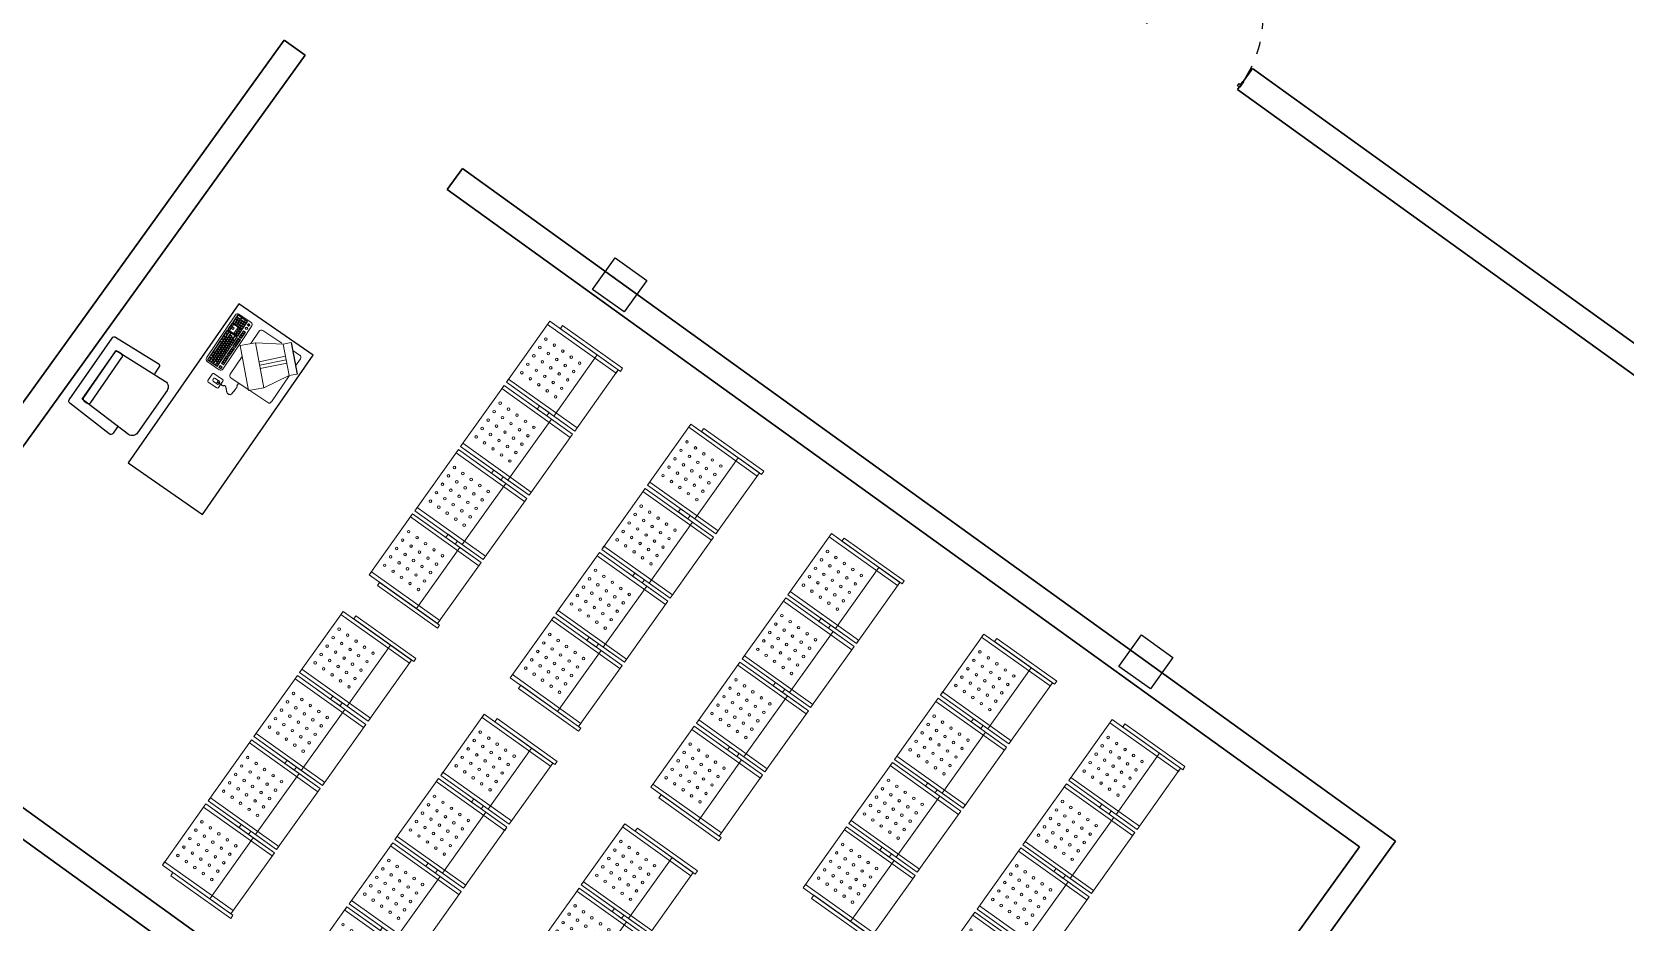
# Model space of a CAD drawing. Header units: metres. Extents: x 141303 to 146299, y 125960 to 127091.
# Drawn here: x 146005.54 to 146017.86, y 126159.37 to 126166.26 of the extents above; entities that cross this region are included whole.
import ezdxf

# ---------------------------------------------------------------- set-up
doc = ezdxf.new("R2010")
doc.units = ezdxf.units.M
doc.header["$MEASUREMENT"] = 0
doc.linetypes.add('C08_MUROS SERVICIOS$0$HIDDE100', pattern=[0.16, 0.1, -0.06])
doc.layers.add('door', color=12, linetype='Continuous')
doc.layers.add('FURNITURE', color=6, linetype='Continuous')
doc.layers.add('new column', color=4, linetype='Continuous', lineweight=25)
doc.layers.add('NVMI_WALL', color=7, linetype='Continuous', lineweight=30)
doc.layers.get('0').off()

# ---------------------------------------------------------------- blocks, each defined once
blk = doc.blocks.new('C08_MUROS SERVICIOS$0$DOOR 1.20')
at = {"linetype": 'C08_MUROS SERVICIOS$0$HIDDE100'}
blk.add_lwpolyline([(187.586, 86.339, -0.424767), (188.786, 87.579)], format="xyb", dxfattribs=at)
at = {"linetype": 'ByBlock'}
blk.add_lwpolyline([(188.826, 86.379), (188.826, 87.579), (188.786, 87.579), (188.786, 86.379), (188.826, 86.379)], dxfattribs=at)
for points in [[(188.826, 87.559), (188.786, 87.559), (188.786, 87.579), (188.826, 87.579)], [(188.821, 87.41), (188.791, 87.41), (188.791, 87.419), (188.821, 87.419)], [(188.796, 87.419), (188.816, 87.419), (188.816, 87.41), (188.796, 87.41)], [(188.791, 86.999), (188.821, 86.999), (188.821, 86.919), (188.791, 86.919)], [(188.821, 86.469), (188.791, 86.469), (188.791, 86.479), (188.821, 86.479)], [(188.796, 86.479), (188.816, 86.479), (188.816, 86.469), (188.796, 86.469)], [(188.826, 86.379), (188.786, 86.379), (188.786, 86.399), (188.826, 86.399)]]:
    blk.add_lwpolyline(points, close=True)
blk.add_lwpolyline([(188.821, 86.399), (188.821, 87.559), (188.791, 87.559), (188.791, 86.399)], close=True, dxfattribs=at)
for points in [[(187.576, 86.379), (187.576, 86.309), (187.606, 86.309), (187.606, 86.339), (187.586, 86.339), (187.586, 86.379), (187.576, 86.379)], [(188.836, 86.379), (188.836, 86.309), (188.806, 86.309), (188.806, 86.339), (188.826, 86.339), (188.826, 86.379), (188.836, 86.379)]]:
    blk.add_lwpolyline(points)
blk = doc.blocks.new('C05 _MOB-EQUIP URGENCIAS Y TOCOCIRUGÍA$0$006_URGENCIAS & TOCOCIRUGÍA$0$sala espera urgencias')
at = {"lineweight": 0}
for p, q in [((261.572, -7.31), (260.992, -7.31)), ((262.182, -7.31), (261.602, -7.31)), ((262.792, -7.31), (262.212, -7.31)), ((263.402, -7.31), (262.822, -7.31))]:
    blk.add_line(p, q, dxfattribs=at)
for points in [[(260.992, -6.86), (261.572, -6.86), (261.572, -7.31), (260.992, -7.31)], [(261.022, -6.86), (260.992, -6.86), (260.992, -7.51), (261.022, -7.51)], [(261.542, -6.86), (261.572, -6.86), (261.572, -7.51), (261.542, -7.51)], [(261.602, -6.86), (262.182, -6.86), (262.182, -7.31), (261.602, -7.31)], [(261.632, -6.86), (261.602, -6.86), (261.602, -7.51), (261.632, -7.51)], [(262.152, -6.86), (262.182, -6.86), (262.182, -7.51), (262.152, -7.51)], [(262.212, -6.86), (262.792, -6.86), (262.792, -7.31), (262.212, -7.31)], [(262.242, -6.86), (262.212, -6.86), (262.212, -7.51), (262.242, -7.51)], [(262.762, -6.86), (262.792, -6.86), (262.792, -7.51), (262.762, -7.51)], [(262.822, -6.86), (263.402, -6.86), (263.402, -7.31), (262.822, -7.31)], [(262.852, -6.86), (262.822, -6.86), (262.822, -7.51), (262.852, -7.51)], [(263.372, -6.86), (263.402, -6.86), (263.402, -7.51), (263.372, -7.51)], [(260.992, -6.96), (260.962, -6.96), (260.962, -7.53), (260.992, -7.53)], [(263.402, -6.96), (263.432, -6.96), (263.432, -7.53), (263.402, -7.53)], [(261.572, -7.175), (261.602, -7.175), (261.602, -7.265), (261.572, -7.265)], [(262.182, -7.175), (262.212, -7.175), (262.212, -7.265), (262.182, -7.265)], [(262.792, -7.175), (262.822, -7.175), (262.822, -7.265), (262.792, -7.265)], [(260.992, -7.31), (261.572, -7.31), (261.572, -7.51), (260.992, -7.51)], [(261.602, -7.31), (262.182, -7.31), (262.182, -7.51), (261.602, -7.51)], [(262.212, -7.31), (262.792, -7.31), (262.792, -7.51), (262.212, -7.51)], [(262.822, -7.31), (263.402, -7.31), (263.402, -7.51), (262.822, -7.51)]]:
    blk.add_lwpolyline(points, close=True, dxfattribs=at)
for centre in [(261.122, -6.915), (261.122, -6.995), (261.202, -6.915), (261.202, -6.995), (261.282, -6.915), (261.282, -6.995), (261.362, -6.915), (261.362, -6.995), (261.442, -6.915), (261.442, -6.995), (261.732, -6.915), (261.732, -6.995), (261.812, -6.915), (261.812, -6.995), (261.892, -6.915), (261.892, -6.995), (261.972, -6.915), (261.972, -6.995), (262.052, -6.915), (262.052, -6.995), (262.342, -6.915), (262.342, -6.995), (262.422, -6.915), (262.422, -6.995), (262.502, -6.915), (262.502, -6.995), (262.582, -6.915), (262.582, -6.995), (262.662, -6.915), (262.662, -6.995), (262.952, -6.915), (262.952, -6.995), (263.032, -6.915), (263.032, -6.995), (263.112, -6.915), (263.112, -6.995), (263.192, -6.915), (263.192, -6.995), (263.272, -6.915), (263.272, -6.995), (261.122, -7.075), (261.122, -7.156), (261.202, -7.075), (261.202, -7.156), (261.282, -7.075), (261.282, -7.156), (261.362, -7.075), (261.362, -7.156), (261.442, -7.075), (261.442, -7.156), (261.732, -7.075), (261.732, -7.156), (261.812, -7.075), (261.812, -7.156), (261.892, -7.075), (261.892, -7.156), (261.972, -7.075), (261.972, -7.156), (262.052, -7.075), (262.052, -7.156), (262.342, -7.075), (262.342, -7.156), (262.422, -7.075), (262.422, -7.156), (262.502, -7.075), (262.502, -7.156), (262.582, -7.075), (262.582, -7.156), (262.662, -7.075), (262.662, -7.156), (262.952, -7.075), (262.952, -7.156), (263.032, -7.075), (263.032, -7.156), (263.112, -7.075), (263.112, -7.156), (263.192, -7.075), (263.192, -7.156), (263.272, -7.075), (263.272, -7.156), (261.122, -7.236), (261.202, -7.236), (261.282, -7.236), (261.362, -7.236), (261.442, -7.236), (261.732, -7.236), (261.812, -7.236), (261.892, -7.236), (261.972, -7.236), (262.052, -7.236), (262.342, -7.236), (262.422, -7.236), (262.502, -7.236), (262.582, -7.236), (262.662, -7.236), (262.952, -7.236), (263.032, -7.236), (263.112, -7.236), (263.192, -7.236), (263.272, -7.236)]:
    blk.add_circle(centre, 0.01, dxfattribs=at)
blk = doc.blocks.new('Escrit-Médico')
blk.add_lwpolyline([(203.56, 159.232), (202.06, 159.232), (202.06, 159.932), (203.56, 159.932)], close=True)
for points in [[(202.263, 158.659), (202.723, 158.659), (202.743, 159.109, 0.414214), (202.693, 159.159), (202.293, 159.159, 0.414214), (202.243, 159.109)], [(202.28, 158.728), (202.703, 158.728, -0.414214), (202.723, 158.708), (202.723, 158.679, -0.414214), (202.703, 158.659), (202.28, 158.659, -0.414214), (202.26, 158.679), (202.26, 158.708, -0.414214)]]:
    blk.add_lwpolyline(points, format="xyb", close=True)
blk.add_lwpolyline([(202.243, 159.005), (202.182, 159.005, 0.429831), (202.162, 158.984), (202.182, 158.598, 0.398767), (202.202, 158.579), (202.784, 158.579, 0.398767), (202.804, 158.598), (202.825, 158.984, 0.429831), (202.805, 159.005), (202.743, 159.005)], format="xyb")
blk = doc.blocks.new('iiijmjk')
at = {"layer": 'FURNITURE', "linetype": 'ByBlock'}
blk.add_line((110.967, -216.678), (111.144, -216.504), dxfattribs=at)
at = {"layer": 'FURNITURE', "lineweight": 5}
for p, q in [((111.189, -216.549), (111.012, -216.723)), ((111.032, -216.549), (111.098, -216.549)), ((111.189, -216.549), (111.144, -216.504)), ((111.376, -216.658), (111.189, -216.549)), ((111.19, -216.549), (111.435, -216.549)), ((111.012, -216.723), (110.967, -216.678)), ((111.013, -216.569), (111.013, -216.633)), ((111.23, -216.802), (111.081, -216.656)), ((111.249, -216.783), (111.1, -216.636)), ((111.269, -216.764), (111.12, -216.617)), ((111.376, -216.658), (111.123, -216.907)), ((111.376, -216.658), (111.461, -216.745)), ((111.455, -216.913), (111.455, -216.569)), ((111.123, -216.907), (111.012, -216.723)), ((111.013, -216.735), (111.013, -216.913)), ((111.207, -216.994), (111.461, -216.745)), ((111.455, -216.913), (111.455, -216.751)), ((111.123, -216.907), (111.207, -216.994)), ((111.011, -217.136), (111.011, -217.022)), ((111.03, -217.026), (111.03, -217.026)), ((111.03, -217.028), (111.03, -217.028)), ((111.031, -217.002), (111.165, -217.002)), ((111.032, -216.933), (111.148, -216.933)), ((111.032, -216.933), (111.148, -216.933)), ((111.037, -217.018), (111.037, -217.019)), ((111.037, -217.036), (111.037, -217.035)), ((111.039, -217.018), (111.039, -217.019)), ((111.039, -217.036), (111.039, -217.035)), ((111.047, -217.026), (111.047, -217.026)), ((111.047, -217.028), (111.047, -217.028)), ((111.165, -217.002), (111.433, -217.002)), ((111.165, -217.05), (111.165, -217.141)), ((111.165, -217.05), (111.441, -217.05)), ((111.169, -217.036), (111.169, -217.017)), ((111.169, -217.017), (111.243, -217.017)), ((111.169, -217.017), (111.169, -217.036)), ((111.243, -217.036), (111.169, -217.036)), ((111.172, -217.019), (111.186, -217.019)), ((111.172, -217.033), (111.172, -217.019)), ((111.186, -217.033), (111.172, -217.033)), ((111.186, -217.019), (111.186, -217.033)), ((111.189, -217.033), (111.189, -217.019)), ((111.189, -217.019), (111.204, -217.019)), ((111.204, -217.033), (111.189, -217.033)), ((111.204, -217.019), (111.204, -217.033)), ((111.208, -217.033), (111.208, -217.019)), ((111.208, -217.019), (111.222, -217.019)), ((111.222, -217.033), (111.208, -217.033)), ((111.222, -217.019), (111.222, -217.033)), ((111.226, -217.019), (111.241, -217.019)), ((111.226, -217.033), (111.226, -217.019)), ((111.241, -217.033), (111.226, -217.033)), ((111.241, -217.019), (111.241, -217.033)), ((111.243, -217.017), (111.243, -217.036)), ((111.269, -216.933), (111.435, -216.933)), ((111.441, -217.017), (111.441, -217.036)), ((111.441, -217.05), (111.441, -217.141)), ((111.453, -217.022), (111.453, -217.136)), ((111.501, -216.959), (111.501, -217.04)), ((111.57, -216.95), (111.511, -216.95)), ((111.511, -217.049), (111.57, -217.049)), ((111.526, -216.971), (111.526, -216.981)), ((111.554, -216.981), (111.526, -216.981)), ((111.549, -216.966), (111.531, -216.966)), ((111.536, -217.021), (111.539, -217.021)), ((111.538, -216.944), (111.538, -216.951)), ((111.538, -216.951), (111.54, -216.951)), ((111.54, -216.951), (111.54, -216.967)), ((111.54, -216.981), (111.54, -216.966)), ((111.554, -217.006), (111.554, -216.971)), ((111.58, -217.04), (111.58, -216.959)), ((111.433, -217.156), (111.031, -217.156)), ((111.441, -217.141), (111.165, -217.141))]:
    blk.add_line(p, q, dxfattribs=at)
for points in [[(111.455, -216.832), (111.456, -216.832), (111.456, -216.834), (111.459, -216.834), (111.459, -216.838), (111.462, -216.838), (111.462, -216.84), (111.463, -216.84), (111.463, -216.841), (111.463, -216.84), (111.48, -216.84), (111.48, -216.838), (111.482, -216.838), (111.482, -216.837), (111.483, -216.837), (111.483, -216.836), (111.485, -216.836), (111.485, -216.835), (111.511, -216.835), (111.511, -216.836), (111.529, -216.836), (111.529, -216.837), (111.539, -216.837), (111.539, -216.838), (111.555, -216.838), (111.555, -216.841), (111.555, -216.84), (111.562, -216.84), (111.562, -216.841), (111.564, -216.841), (111.564, -216.842), (111.566, -216.842), (111.566, -216.847), (111.567, -216.847), (111.567, -216.849), (111.568, -216.849), (111.568, -216.851), (111.569, -216.851), (111.569, -216.855), (111.57, -216.855), (111.57, -216.862), (111.571, -216.862), (111.571, -216.864), (111.57, -216.864), (111.57, -216.868), (111.569, -216.868), (111.569, -216.871), (111.568, -216.871), (111.568, -216.873), (111.567, -216.873), (111.567, -216.875), (111.563, -216.875), (111.563, -216.879), (111.562, -216.879), (111.562, -216.881), (111.561, -216.881), (111.561, -216.883), (111.559, -216.883), (111.559, -216.884), (111.557, -216.884), (111.557, -216.885), (111.555, -216.885), (111.555, -216.888), (111.554, -216.888), (111.554, -216.889), (111.55, -216.889), (111.55, -216.892), (111.548, -216.892), (111.548, -216.893), (111.546, -216.893), (111.546, -216.897), (111.544, -216.897), (111.544, -216.898), (111.542, -216.898), (111.542, -216.899), (111.541, -216.899), (111.541, -216.903), (111.538, -216.903), (111.538, -216.904), (111.537, -216.904), (111.537, -216.905), (111.536, -216.905), (111.536, -216.906), (111.535, -216.906), (111.535, -216.907), (111.534, -216.907), (111.534, -216.909), (111.533, -216.909), (111.533, -216.911), (111.532, -216.911), (111.532, -216.913), (111.531, -216.913), (111.531, -216.914), (111.53, -216.914), (111.53, -216.919), (111.531, -216.919), (111.531, -216.92), (111.532, -216.92), (111.532, -216.921), (111.534, -216.921), (111.534, -216.923), (111.535, -216.923), (111.535, -216.924), (111.536, -216.924), (111.536, -216.925), (111.537, -216.925), (111.537, -216.926), (111.538, -216.926), (111.538, -216.93), (111.539, -216.93), (111.539, -216.932), (111.541, -216.932), (111.541, -216.941), (111.539, -216.941), (111.539, -216.945), (111.538, -216.945), (111.538, -216.947), (111.537, -216.947)], [(111.022, -217.053), (111.037, -217.053), (111.037, -217.067), (111.022, -217.067), (111.022, -217.053), (111.022, -217.067)], [(111.041, -217.053), (111.055, -217.053), (111.055, -217.067), (111.041, -217.067), (111.041, -217.053), (111.041, -217.067)], [(111.059, -217.053), (111.074, -217.053), (111.074, -217.067), (111.059, -217.067), (111.059, -217.053), (111.059, -217.067)], [(111.078, -217.053), (111.092, -217.053), (111.092, -217.067), (111.078, -217.067), (111.078, -217.053), (111.078, -217.067)], [(111.103, -217.019), (111.117, -217.019), (111.117, -217.033), (111.103, -217.033), (111.103, -217.019), (111.103, -217.033)], [(111.103, -217.053), (111.117, -217.053), (111.117, -217.067), (111.103, -217.067), (111.103, -217.053), (111.103, -217.067)], [(111.121, -217.019), (111.135, -217.019), (111.135, -217.033), (111.121, -217.033), (111.121, -217.019), (111.121, -217.033)], [(111.121, -217.053), (111.135, -217.053), (111.135, -217.067), (111.121, -217.067), (111.121, -217.053), (111.121, -217.067)], [(111.139, -217.019), (111.154, -217.019), (111.154, -217.033), (111.139, -217.033), (111.139, -217.019), (111.139, -217.033)], [(111.139, -217.053), (111.154, -217.053), (111.154, -217.067), (111.139, -217.067), (111.139, -217.053), (111.139, -217.067)], [(111.167, -217.052), (111.2, -217.052), (111.2, -217.066), (111.167, -217.066), (111.167, -217.052), (111.167, -217.066)], [(111.178, -217.033), (111.172, -217.033), (111.172, -217.027)], [(111.186, -217.027), (111.186, -217.033), (111.18, -217.033)], [(111.196, -217.033), (111.189, -217.033), (111.189, -217.027)], [(111.204, -217.027), (111.204, -217.033), (111.197, -217.033)], [(111.204, -217.052), (111.218, -217.052), (111.218, -217.066), (111.204, -217.066), (111.204, -217.052), (111.204, -217.066)], [(111.222, -217.027), (111.222, -217.033), (111.216, -217.033)], [(111.222, -217.052), (111.237, -217.052), (111.237, -217.066), (111.222, -217.066), (111.222, -217.052), (111.222, -217.066)], [(111.241, -217.052), (111.255, -217.052), (111.255, -217.066), (111.241, -217.066), (111.241, -217.052), (111.241, -217.066)], [(111.25, -217.017), (111.323, -217.017), (111.323, -217.036), (111.25, -217.036), (111.25, -217.017), (111.25, -217.036)], [(111.252, -217.019), (111.266, -217.019), (111.266, -217.033), (111.252, -217.033), (111.252, -217.019), (111.252, -217.033)], [(111.259, -217.052), (111.273, -217.052), (111.273, -217.066), (111.259, -217.066), (111.259, -217.052), (111.259, -217.066)], [(111.27, -217.019), (111.285, -217.019), (111.285, -217.033), (111.27, -217.033), (111.27, -217.019), (111.27, -217.033)], [(111.277, -217.052), (111.292, -217.052), (111.292, -217.066), (111.277, -217.066), (111.277, -217.052), (111.277, -217.066)], [(111.289, -217.019), (111.303, -217.019), (111.303, -217.033), (111.289, -217.033), (111.289, -217.019), (111.289, -217.033)], [(111.296, -217.052), (111.31, -217.052), (111.31, -217.066), (111.296, -217.066), (111.296, -217.052), (111.296, -217.066)], [(111.307, -217.019), (111.321, -217.019), (111.321, -217.033), (111.307, -217.033), (111.307, -217.019), (111.307, -217.033)], [(111.314, -217.052), (111.329, -217.052), (111.329, -217.066), (111.314, -217.066), (111.314, -217.052), (111.314, -217.066)], [(111.331, -217.017), (111.404, -217.017), (111.404, -217.036), (111.331, -217.036), (111.331, -217.017), (111.331, -217.036)], [(111.332, -217.019), (111.347, -217.019), (111.347, -217.033), (111.332, -217.033), (111.332, -217.019), (111.332, -217.033)], [(111.332, -217.052), (111.347, -217.052), (111.347, -217.066), (111.332, -217.066), (111.332, -217.052), (111.332, -217.066)], [(111.351, -217.019), (111.365, -217.019), (111.365, -217.033), (111.351, -217.033), (111.351, -217.019), (111.351, -217.033)], [(111.351, -217.052), (111.365, -217.052), (111.365, -217.066), (111.351, -217.066), (111.351, -217.052), (111.351, -217.066)], [(111.369, -217.019), (111.384, -217.019), (111.384, -217.033), (111.369, -217.033), (111.369, -217.019), (111.369, -217.033)], [(111.369, -217.052), (111.384, -217.052), (111.384, -217.066), (111.369, -217.066), (111.369, -217.052), (111.369, -217.066)], [(111.388, -217.019), (111.402, -217.019), (111.402, -217.033), (111.388, -217.033), (111.388, -217.019), (111.388, -217.033)], [(111.388, -217.052), (111.402, -217.052), (111.402, -217.066), (111.388, -217.066), (111.388, -217.052), (111.388, -217.066)], [(111.406, -217.052), (111.42, -217.052), (111.42, -217.066), (111.406, -217.066), (111.406, -217.052), (111.406, -217.066)], [(111.422, -217.017), (111.441, -217.017), (111.441, -217.036), (111.422, -217.036), (111.422, -217.017), (111.422, -217.036)], [(111.424, -217.019), (111.439, -217.019), (111.439, -217.033), (111.424, -217.033), (111.424, -217.019), (111.424, -217.033)], [(111.424, -217.052), (111.439, -217.052), (111.439, -217.066), (111.424, -217.066), (111.424, -217.052), (111.424, -217.066)], [(111.022, -217.07), (111.037, -217.07), (111.037, -217.102), (111.022, -217.102), (111.022, -217.07), (111.022, -217.102)], [(111.022, -217.105), (111.037, -217.105), (111.037, -217.137), (111.022, -217.137), (111.022, -217.105), (111.022, -217.137)], [(111.041, -217.07), (111.055, -217.07), (111.055, -217.085), (111.041, -217.085), (111.041, -217.07), (111.041, -217.085)], [(111.041, -217.087), (111.055, -217.087), (111.055, -217.102), (111.041, -217.102), (111.041, -217.087), (111.041, -217.102)], [(111.041, -217.105), (111.055, -217.105), (111.055, -217.119), (111.041, -217.119), (111.041, -217.105), (111.041, -217.119)], [(111.041, -217.123), (111.055, -217.123), (111.055, -217.137), (111.041, -217.137), (111.041, -217.123), (111.041, -217.137)], [(111.059, -217.07), (111.074, -217.07), (111.074, -217.085), (111.059, -217.085), (111.059, -217.07), (111.059, -217.085)], [(111.059, -217.087), (111.074, -217.087), (111.074, -217.102), (111.059, -217.102), (111.059, -217.087), (111.059, -217.102)], [(111.059, -217.105), (111.074, -217.105), (111.074, -217.119), (111.059, -217.119), (111.059, -217.105), (111.059, -217.119)], [(111.059, -217.123), (111.092, -217.123), (111.092, -217.137), (111.059, -217.137), (111.059, -217.123), (111.059, -217.137)], [(111.078, -217.07), (111.092, -217.07), (111.092, -217.085), (111.078, -217.085), (111.078, -217.07), (111.078, -217.085)], [(111.078, -217.087), (111.092, -217.087), (111.092, -217.102), (111.078, -217.102), (111.078, -217.087), (111.078, -217.102)], [(111.078, -217.105), (111.092, -217.105), (111.092, -217.119), (111.078, -217.119), (111.078, -217.105), (111.078, -217.119)], [(111.103, -217.07), (111.117, -217.07), (111.117, -217.085), (111.103, -217.085), (111.103, -217.07), (111.103, -217.085)], [(111.103, -217.125), (111.117, -217.125), (111.117, -217.139), (111.103, -217.139), (111.103, -217.125), (111.103, -217.139)], [(111.121, -217.07), (111.135, -217.07), (111.135, -217.085), (111.121, -217.085), (111.121, -217.07), (111.121, -217.085)], [(111.121, -217.107), (111.135, -217.107), (111.135, -217.122), (111.121, -217.122), (111.121, -217.107), (111.121, -217.122)], [(111.121, -217.125), (111.135, -217.125), (111.135, -217.139), (111.121, -217.139), (111.121, -217.125), (111.121, -217.139)], [(111.139, -217.07), (111.154, -217.07), (111.154, -217.085), (111.139, -217.085), (111.139, -217.07), (111.139, -217.085)], [(111.139, -217.125), (111.154, -217.125), (111.154, -217.139), (111.139, -217.139), (111.139, -217.125), (111.139, -217.139)], [(111.167, -217.07), (111.189, -217.07), (111.189, -217.085), (111.182, -217.085), (111.182, -217.103), (111.167, -217.103), (111.167, -217.07), (111.167, -217.103)], [(111.167, -217.107), (111.211, -217.107), (111.211, -217.121), (111.167, -217.121), (111.167, -217.107), (111.167, -217.121)], [(111.167, -217.125), (111.189, -217.125), (111.189, -217.139), (111.167, -217.139), (111.167, -217.125), (111.167, -217.139)], [(111.185, -217.089), (111.2, -217.089), (111.2, -217.103), (111.185, -217.103), (111.185, -217.089), (111.185, -217.103)], [(111.193, -217.07), (111.207, -217.07), (111.207, -217.085), (111.193, -217.085), (111.193, -217.07), (111.193, -217.085)], [(111.193, -217.125), (111.214, -217.125), (111.214, -217.139), (111.193, -217.139), (111.193, -217.125), (111.193, -217.139)], [(111.204, -217.089), (111.218, -217.089), (111.218, -217.103), (111.204, -217.103), (111.204, -217.089), (111.204, -217.103)], [(111.211, -217.07), (111.225, -217.07), (111.225, -217.085), (111.211, -217.085), (111.211, -217.07), (111.211, -217.085)], [(111.215, -217.107), (111.229, -217.107), (111.229, -217.121), (111.215, -217.121), (111.215, -217.107), (111.215, -217.121)], [(111.218, -217.125), (111.24, -217.125), (111.24, -217.139), (111.218, -217.139), (111.218, -217.125), (111.218, -217.139)], [(111.222, -217.089), (111.237, -217.089), (111.237, -217.103), (111.222, -217.103), (111.222, -217.089), (111.222, -217.103)], [(111.229, -217.07), (111.244, -217.07), (111.244, -217.085), (111.229, -217.085), (111.229, -217.07), (111.229, -217.085)], [(111.233, -217.107), (111.248, -217.107), (111.248, -217.121), (111.233, -217.121), (111.233, -217.107), (111.233, -217.121)], [(111.241, -217.089), (111.255, -217.089), (111.255, -217.103), (111.241, -217.103), (111.241, -217.089), (111.241, -217.103)], [(111.244, -217.125), (111.265, -217.125), (111.265, -217.139), (111.244, -217.139), (111.244, -217.125), (111.244, -217.139)], [(111.248, -217.07), (111.262, -217.07), (111.262, -217.085), (111.248, -217.085), (111.248, -217.07), (111.248, -217.085)], [(111.252, -217.107), (111.266, -217.107), (111.266, -217.121), (111.252, -217.121), (111.252, -217.107), (111.252, -217.121)], [(111.259, -217.089), (111.273, -217.089), (111.273, -217.103), (111.259, -217.103), (111.259, -217.089), (111.259, -217.103)], [(111.266, -217.07), (111.281, -217.07), (111.281, -217.085), (111.266, -217.085), (111.266, -217.07), (111.266, -217.085)], [(111.269, -217.125), (111.362, -217.125), (111.362, -217.139), (111.269, -217.139), (111.269, -217.125), (111.269, -217.139)], [(111.27, -217.107), (111.285, -217.107), (111.285, -217.121), (111.27, -217.121), (111.27, -217.107), (111.27, -217.121)], [(111.277, -217.089), (111.292, -217.089), (111.292, -217.103), (111.277, -217.103), (111.277, -217.089), (111.277, -217.103)], [(111.285, -217.07), (111.299, -217.07), (111.299, -217.085), (111.285, -217.085), (111.285, -217.07), (111.285, -217.085)], [(111.289, -217.107), (111.303, -217.107), (111.303, -217.121), (111.289, -217.121), (111.289, -217.107), (111.289, -217.121)], [(111.296, -217.089), (111.31, -217.089), (111.31, -217.103), (111.296, -217.103), (111.296, -217.089), (111.296, -217.103)], [(111.303, -217.07), (111.317, -217.07), (111.317, -217.085), (111.303, -217.085), (111.303, -217.07), (111.303, -217.085)], [(111.307, -217.107), (111.321, -217.107), (111.321, -217.121), (111.307, -217.121), (111.307, -217.107), (111.307, -217.121)], [(111.314, -217.089), (111.329, -217.089), (111.329, -217.103), (111.314, -217.103), (111.314, -217.089), (111.314, -217.103)], [(111.321, -217.07), (111.336, -217.07), (111.336, -217.085), (111.321, -217.085), (111.321, -217.07), (111.321, -217.085)], [(111.325, -217.107), (111.34, -217.107), (111.34, -217.121), (111.325, -217.121), (111.325, -217.107), (111.325, -217.121)], [(111.332, -217.089), (111.347, -217.089), (111.347, -217.103), (111.332, -217.103), (111.332, -217.089), (111.332, -217.103)], [(111.34, -217.07), (111.354, -217.07), (111.354, -217.085), (111.34, -217.085), (111.34, -217.07), (111.34, -217.085)], [(111.344, -217.107), (111.358, -217.107), (111.358, -217.121), (111.344, -217.121), (111.344, -217.107), (111.344, -217.121)], [(111.351, -217.089), (111.365, -217.089), (111.365, -217.103), (111.351, -217.103), (111.351, -217.089), (111.351, -217.103)], [(111.358, -217.07), (111.372, -217.07), (111.372, -217.085), (111.358, -217.085), (111.358, -217.07), (111.358, -217.085)], [(111.362, -217.107), (111.376, -217.107), (111.376, -217.121), (111.362, -217.121), (111.362, -217.107), (111.362, -217.121)], [(111.366, -217.125), (111.388, -217.125), (111.388, -217.139), (111.366, -217.139), (111.366, -217.125), (111.366, -217.139)], [(111.369, -217.089), (111.384, -217.089), (111.384, -217.103), (111.369, -217.103), (111.369, -217.089), (111.369, -217.103)], [(111.376, -217.07), (111.391, -217.07), (111.391, -217.085), (111.376, -217.085), (111.376, -217.07), (111.376, -217.085)], [(111.38, -217.107), (111.395, -217.107), (111.395, -217.121), (111.38, -217.121), (111.38, -217.107), (111.38, -217.121)], [(111.388, -217.089), (111.402, -217.089), (111.402, -217.103), (111.388, -217.103), (111.388, -217.089), (111.388, -217.103)], [(111.392, -217.125), (111.413, -217.125), (111.413, -217.139), (111.392, -217.139), (111.392, -217.125), (111.392, -217.139)], [(111.395, -217.07), (111.409, -217.07), (111.409, -217.085), (111.395, -217.085), (111.395, -217.07), (111.395, -217.085)], [(111.399, -217.107), (111.413, -217.107), (111.413, -217.121), (111.399, -217.121), (111.399, -217.107), (111.399, -217.121)], [(111.406, -217.089), (111.42, -217.089), (111.42, -217.103), (111.406, -217.103), (111.406, -217.089), (111.406, -217.103)], [(111.413, -217.07), (111.439, -217.07), (111.439, -217.085), (111.413, -217.085), (111.413, -217.07), (111.413, -217.085)], [(111.417, -217.107), (111.439, -217.107), (111.439, -217.121), (111.417, -217.121), (111.417, -217.107), (111.417, -217.121)], [(111.417, -217.125), (111.439, -217.125), (111.439, -217.139), (111.417, -217.139), (111.417, -217.125), (111.417, -217.139)], [(111.424, -217.089), (111.439, -217.089), (111.439, -217.103), (111.424, -217.103), (111.424, -217.089), (111.424, -217.103)]]:
    blk.add_lwpolyline(points, dxfattribs=at)
for points in [[(111.02, -217.05), (111.095, -217.05), (111.095, -217.141), (111.02, -217.141)], [(111.099, -217.017), (111.099, -217.036), (111.157, -217.036), (111.157, -217.017)], [(111.157, -217.05), (111.099, -217.05), (111.099, -217.141), (111.157, -217.141)]]:
    blk.add_lwpolyline(points, close=True, dxfattribs=at)
for centre, radius in [((111.038, -217.027), 0.0049), ((111.07, -217.027), 0.00979), ((111.07, -217.027), 0.00751)]:
    blk.add_circle(centre, radius, dxfattribs=at)
for centre, radius, start, end in [((111.032, -216.569), 0.0196, 90, 180), ((111.435, -216.569), 0.0196, 0, 90), ((111.032, -216.913), 0.0196, 180, 270), ((111.435, -216.913), 0.0196, 270, 360), ((111.031, -217.022), 0.0196, 90, 180), ((111.038, -217.027), 0.00979, 102.8435, 167.1565), ((111.03, -217.025), 0.00098, 167.1565, 270), ((111.03, -217.029), 0.00098, 90, 192.8435), ((111.038, -217.027), 0.00979, 192.8435, 257.1565), ((111.03, -217.025), 0.00098, 270, 346.6514), ((111.03, -217.029), 0.00098, 13.3486, 90), ((111.038, -217.027), 0.00751, 103.3486, 166.6514), ((111.038, -217.027), 0.00751, 193.3486, 256.6514), ((111.036, -217.018), 0.00098, 0, 102.8435), ((111.036, -217.036), 0.00098, 257.1565, 0), ((111.036, -217.019), 0.00098, 283.3486, 0), ((111.036, -217.035), 0.00098, 0, 76.6514), ((111.04, -217.018), 0.00098, 77.1565, 180), ((111.04, -217.019), 0.00098, 180, 256.6514), ((111.04, -217.035), 0.00098, 103.3486, 180), ((111.04, -217.036), 0.00098, 180, 282.8435), ((111.038, -217.027), 0.00979, 12.8435, 77.1565), ((111.038, -217.027), 0.00751, 13.3486, 76.6514), ((111.038, -217.027), 0.00979, 282.8435, 347.1565), ((111.038, -217.027), 0.00751, 283.3486, 346.6514), ((111.047, -217.025), 0.00098, 193.3486, 270), ((111.047, -217.029), 0.00098, 90, 166.6514), ((111.047, -217.025), 0.00098, 270, 12.8435), ((111.047, -217.029), 0.00098, 347.1565, 90), ((111.433, -217.022), 0.0196, 0, 90), ((111.511, -216.959), 0.0098, 90, 180), ((111.511, -217.04), 0.0098, 180, 270), ((111.531, -216.971), 0.00499, 90, 180), ((111.431, -216.996), 0.0962, 351.7977, 8.9506), ((111.536, -217.011), 0.0098, 171.7977, 238.6552), ((111.536, -217.011), 0.00998, 238.6552, 270), ((111.539, -217.006), 0.015, 270, 0), ((111.549, -216.971), 0.00499, 360, 90), ((111.57, -216.959), 0.0098, 0, 90), ((111.57, -217.04), 0.0098, 270, 0), ((111.031, -217.136), 0.0196, 180, 270), ((111.433, -217.136), 0.0196, 270, 0)]:
    blk.add_arc(centre, radius, start, end, dxfattribs=at)

msp = doc.modelspace()

# ---------------------------------------------------------------- linework, layer by layer
at = {"layer": 'new column'}
for p, q in [((146009.87619, 126164.26892), (146010.05013, 126164.51335)), ((146010.05013, 126164.51335), (146010.29456, 126164.33941)), ((146010.29456, 126164.33941), (146010.12062, 126164.09498)), ((146010.12062, 126164.09498), (146009.87619, 126164.26892)), ((146013.94763, 126161.35171), (146014.12157, 126161.59614)), ((146014.12157, 126161.59614), (146014.366, 126161.4222)), ((146014.19206, 126161.17777), (146013.94763, 126161.35171)), ((146014.366, 126161.4222), (146014.19206, 126161.17777))]:
    msp.add_line(p, q, dxfattribs=at)
at = {"layer": 'NVMI_WALL'}
for p, q in [((146003.98091, 126161.33119), (146007.48922, 126166.19861)), ((146007.65147, 126166.08166), (146007.48922, 126166.19861)), ((146004.14315, 126161.21425), (146007.65147, 126166.08166)), ((146014.86403, 126165.81779), (146014.98097, 126165.98004)), ((146017.4958, 126164.16741), (146014.98097, 126165.98004)), ((146020.61944, 126161.66943), (146014.86403, 126165.81779)), ((146008.75138, 126165.04234), (146008.86832, 126165.20459)), ((146016.08832, 126160.00058), (146008.86832, 126165.20459)), ((146015.80913, 126159.95528), (146008.75138, 126165.04234)), ((146020.59055, 126161.93679), (146017.4958, 126164.16741)), ((146011.36312, 126156.01027), (146000.73596, 126163.67007)), ((146011.08393, 126155.96497), (146000.61902, 126163.50782)), ((146011.41057, 126153.5107), (146016.08832, 126160.00058)), ((146011.24832, 126153.62764), (146015.80913, 126159.95528))]:
    msp.add_line(p, q, dxfattribs=at)

# ---------------------------------------------------------------- block references
at = {"layer": 'door', "xscale": -0.7088458887546228, "yscale": 0.7088458887546228, "zscale": 0.7088458887546228, "rotation": 325.2834132662443}
msp.add_blockref('C08_MUROS SERVICIOS$0$DOOR 1.20', (146089.33282, 126039.82112), dxfattribs=at)
at = {"layer": 'FURNITURE', "lineweight": 5, "xscale": -1, "rotation": 235.2400810996998}
msp.add_blockref('Escrit-Médico', (145760.26371, 126087.7088), dxfattribs=at)
at = {"layer": 'FURNITURE', "lineweight": 5, "rotation": 236.0818632080035}
msp.add_blockref('iiijmjk', (146249.27249, 126135.03541), dxfattribs=at)
at = {"layer": 'FURNITURE', "linetype": 'ByBlock', "lineweight": 0, "rotation": 54.53197669000394}
for p in [(145851.11971, 125953.4789), (145852.21117, 125952.68258), (145853.29819, 125951.83506), (145849.52066, 125951.23345), (145854.47749, 125951.05783), (145850.61211, 125950.43713), (145855.46992, 125950.39635), (145851.69914, 125949.58962)]:
    msp.add_blockref('C05 _MOB-EQUIP URGENCIAS Y TOCOCIRUGÍA$0$006_URGENCIAS & TOCOCIRUGÍA$0$sala espera urgencias', p, dxfattribs=at)

doc.saveas('drawing.dxf')
